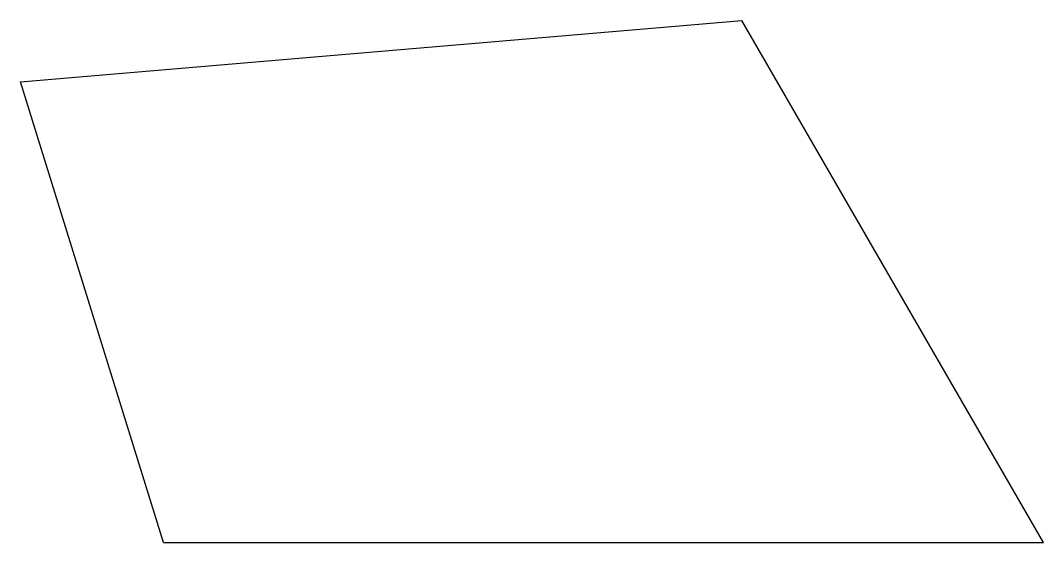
# Model space of a CAD drawing. Header units: inches. Extents: x -2.4 to 14.6, y 0 to 8.7.
import ezdxf

# ---------------------------------------------------------------- set-up
doc = ezdxf.new("R2010")
doc.units = ezdxf.units.IN
doc.layers.get('0').update_dxf_attribs({"linetype": 'CONTINUOUS'})

msp = doc.modelspace()

# ---------------------------------------------------------------- linework, layer by layer
for p, q in [((-2.373, 7.64), (9.583, 8.66)), ((14.583, 0), (9.583, 8.66)), ((0, 0), (-2.373, 7.64)), ((0, 0), (14.583, 0))]:
    msp.add_line(p, q)

doc.saveas('drawing.dxf')
